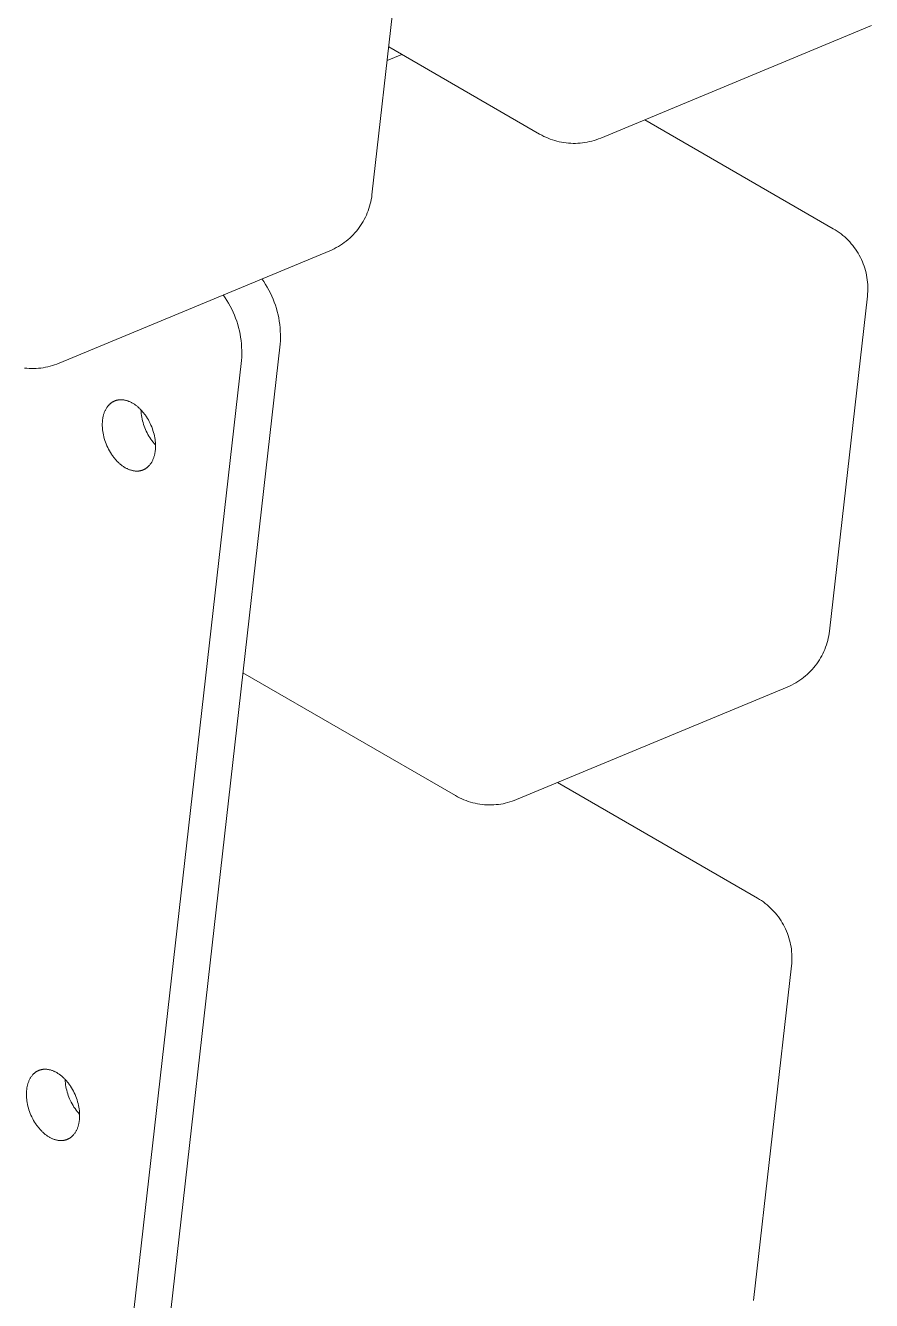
# Model space of a CAD drawing. Header units: millimetres. Extents: x -80 to 4518, y -398 to 2524.
# Drawn here: x 4450.9 to 4512.1, y 2158.3 to 2250.6 of the extents above; entities that cross this region are included whole.
import ezdxf

# ---------------------------------------------------------------- set-up
doc = ezdxf.new("R2010")
doc.units = ezdxf.units.MM
doc.layers.add('ZANO_R', color=7, linetype='Continuous', lineweight=0)

msp = doc.modelspace()

# ---------------------------------------------------------------- linework, layer by layer
at = {"layer": 'ZANO_R'}
for p, q in [((4478.705, 2262.561), (4475.958, 2238.334)), ((4512.124, 2250.578), (4492.516, 2242.429)), ((4488.097, 2242.716), (4477.17, 2249.025)), ((4478.114, 2248.48), (4477.059, 2248.042)), ((4495.705, 2243.754), (4509.356, 2235.873)), ((4488.246, 2242.634), (4488.097, 2242.716)), ((4488.397, 2242.556), (4488.246, 2242.634)), ((4488.551, 2242.484), (4488.397, 2242.556)), ((4488.707, 2242.417), (4488.551, 2242.484)), ((4488.866, 2242.356), (4488.707, 2242.417)), ((4492.516, 2242.429), (4492.358, 2242.367)), ((4489.026, 2242.3), (4488.866, 2242.356)), ((4489.188, 2242.249), (4489.026, 2242.3)), ((4489.352, 2242.204), (4489.188, 2242.249)), ((4489.517, 2242.164), (4489.352, 2242.204)), ((4489.684, 2242.131), (4489.517, 2242.164)), ((4489.851, 2242.102), (4489.684, 2242.131)), ((4490.02, 2242.08), (4489.851, 2242.102)), ((4490.189, 2242.063), (4490.02, 2242.08)), ((4490.358, 2242.052), (4490.189, 2242.063)), ((4490.528, 2242.047), (4490.358, 2242.052)), ((4490.698, 2242.047), (4490.528, 2242.047)), ((4490.868, 2242.054), (4490.698, 2242.047)), ((4491.037, 2242.066), (4490.868, 2242.054)), ((4491.206, 2242.084), (4491.037, 2242.066)), ((4491.374, 2242.107), (4491.206, 2242.084)), ((4491.542, 2242.136), (4491.374, 2242.107)), ((4491.708, 2242.171), (4491.542, 2242.136)), ((4491.873, 2242.212), (4491.708, 2242.171)), ((4492.036, 2242.258), (4491.873, 2242.212)), ((4492.198, 2242.31), (4492.036, 2242.258)), ((4492.358, 2242.367), (4492.198, 2242.31)), ((4475.874, 2237.827), (4475.834, 2237.66)), ((4475.908, 2237.995), (4475.874, 2237.827)), ((4475.936, 2238.164), (4475.908, 2237.995)), ((4475.958, 2238.334), (4475.936, 2238.164)), ((4475.552, 2236.851), (4475.479, 2236.695)), ((4475.619, 2237.008), (4475.552, 2236.851)), ((4475.681, 2237.168), (4475.619, 2237.008)), ((4475.738, 2237.33), (4475.681, 2237.168)), ((4475.789, 2237.494), (4475.738, 2237.33)), ((4475.834, 2237.66), (4475.789, 2237.494)), ((4475.037, 2235.961), (4474.934, 2235.824)), ((4475.135, 2236.102), (4475.037, 2235.961)), ((4475.229, 2236.246), (4475.135, 2236.102)), ((4475.317, 2236.393), (4475.229, 2236.246)), ((4475.401, 2236.543), (4475.317, 2236.393)), ((4475.479, 2236.695), (4475.401, 2236.543)), ((4474.222, 2235.082), (4474.089, 2234.974)), ((4474.351, 2235.196), (4474.222, 2235.082)), ((4474.476, 2235.313), (4474.351, 2235.196)), ((4474.597, 2235.435), (4474.476, 2235.313)), ((4474.713, 2235.561), (4474.597, 2235.435)), ((4474.826, 2235.69), (4474.713, 2235.561)), ((4474.934, 2235.824), (4474.826, 2235.69)), ((4509.356, 2235.873), (4509.502, 2235.785)), ((4509.502, 2235.785), (4509.645, 2235.692)), ((4509.645, 2235.692), (4509.785, 2235.595)), ((4509.785, 2235.595), (4509.922, 2235.492)), ((4509.922, 2235.492), (4510.055, 2235.385)), ((4510.055, 2235.385), (4510.184, 2235.274)), ((4510.184, 2235.274), (4510.309, 2235.158)), ((4510.309, 2235.158), (4510.431, 2235.038)), ((4510.431, 2235.038), (4510.548, 2234.914)), ((4472.909, 2234.281), (4453.301, 2226.132)), ((4473.066, 2234.349), (4472.909, 2234.281)), ((4473.221, 2234.423), (4473.066, 2234.349)), ((4473.373, 2234.502), (4473.221, 2234.423)), ((4473.523, 2234.587), (4473.373, 2234.502)), ((4473.669, 2234.676), (4473.523, 2234.587)), ((4473.812, 2234.77), (4473.669, 2234.676)), ((4473.952, 2234.87), (4473.812, 2234.77)), ((4474.089, 2234.974), (4473.952, 2234.87)), ((4510.548, 2234.914), (4510.661, 2234.786)), ((4510.661, 2234.786), (4510.769, 2234.655)), ((4510.769, 2234.655), (4510.873, 2234.519)), ((4510.873, 2234.519), (4510.972, 2234.381)), ((4510.972, 2234.381), (4511.067, 2234.239)), ((4511.067, 2234.239), (4511.156, 2234.093)), ((4511.156, 2234.093), (4511.241, 2233.945)), ((4511.241, 2233.945), (4511.32, 2233.794)), ((4511.32, 2233.794), (4511.394, 2233.641)), ((4511.394, 2233.641), (4511.463, 2233.485)), ((4511.463, 2233.485), (4511.527, 2233.326)), ((4511.527, 2233.326), (4511.585, 2233.166)), ((4511.585, 2233.166), (4511.638, 2233.004)), ((4468.13, 2232.042), (4467.994, 2232.238)), ((4511.638, 2233.004), (4511.685, 2232.84)), ((4511.685, 2232.84), (4511.726, 2232.674)), ((4511.726, 2232.674), (4511.762, 2232.507)), ((4511.762, 2232.507), (4511.792, 2232.339)), ((4511.792, 2232.339), (4511.816, 2232.171)), ((4468.259, 2231.841), (4468.13, 2232.042)), ((4468.381, 2231.636), (4468.259, 2231.841)), ((4468.497, 2231.427), (4468.381, 2231.636)), ((4468.605, 2231.215), (4468.497, 2231.427)), ((4511.816, 2232.171), (4511.835, 2232.001)), ((4511.835, 2232.001), (4511.848, 2231.831)), ((4511.851, 2231.319), (4511.84, 2231.149)), ((4511.848, 2231.831), (4511.855, 2231.66)), ((4511.856, 2231.49), (4511.851, 2231.319)), ((4511.855, 2231.66), (4511.856, 2231.49)), ((4465.329, 2230.878), (4465.193, 2231.074)), ((4465.458, 2230.677), (4465.329, 2230.878)), ((4465.58, 2230.472), (4465.458, 2230.677)), ((4465.696, 2230.263), (4465.58, 2230.472)), ((4468.707, 2230.999), (4468.605, 2231.215)), ((4468.801, 2230.779), (4468.707, 2230.999)), ((4468.887, 2230.557), (4468.801, 2230.779)), ((4468.967, 2230.332), (4468.887, 2230.557)), ((4511.824, 2230.979), (4509.077, 2206.753)), ((4511.84, 2231.149), (4511.824, 2230.979)), ((4465.804, 2230.051), (4465.696, 2230.263)), ((4465.906, 2229.835), (4465.804, 2230.051)), ((4466, 2229.615), (4465.906, 2229.835)), ((4466.086, 2229.393), (4466, 2229.615)), ((4469.038, 2230.104), (4468.967, 2230.332)), ((4469.102, 2229.874), (4469.038, 2230.104)), ((4469.158, 2229.642), (4469.102, 2229.874)), ((4469.207, 2229.409), (4469.158, 2229.642)), ((4466.165, 2229.168), (4466.086, 2229.393)), ((4466.237, 2228.94), (4466.165, 2229.168)), ((4466.301, 2228.71), (4466.237, 2228.94)), ((4466.357, 2228.478), (4466.301, 2228.71)), ((4469.248, 2229.174), (4469.207, 2229.409)), ((4469.28, 2228.937), (4469.248, 2229.174)), ((4469.305, 2228.7), (4469.28, 2228.937)), ((4469.322, 2228.462), (4469.305, 2228.7)), ((4466.406, 2228.245), (4466.357, 2228.478)), ((4466.447, 2228.01), (4466.406, 2228.245)), ((4466.479, 2227.773), (4466.447, 2228.01)), ((4466.504, 2227.536), (4466.479, 2227.773)), ((4469.311, 2227.508), (4469.326, 2227.746)), ((4469.331, 2228.223), (4469.322, 2228.462)), ((4469.326, 2227.746), (4469.332, 2227.985)), ((4469.332, 2227.985), (4469.331, 2228.223)), ((4456.165, 2111.566), (4469.311, 2227.508)), ((4466.521, 2227.298), (4466.504, 2227.536)), ((4466.53, 2227.059), (4466.521, 2227.298)), ((4466.524, 2226.582), (4466.531, 2226.821)), ((4466.531, 2226.821), (4466.53, 2227.059)), ((4450.974, 2225.766), (4450.805, 2225.783)), ((4451.143, 2225.755), (4450.974, 2225.766)), ((4451.822, 2225.768), (4451.653, 2225.756)), ((4451.991, 2225.786), (4451.822, 2225.768)), ((4452.159, 2225.81), (4451.991, 2225.786)), ((4452.327, 2225.839), (4452.159, 2225.81)), ((4452.493, 2225.874), (4452.327, 2225.839)), ((4452.658, 2225.914), (4452.493, 2225.874)), ((4452.821, 2225.961), (4452.658, 2225.914)), ((4452.983, 2226.012), (4452.821, 2225.961)), ((4453.143, 2226.069), (4452.983, 2226.012)), ((4453.301, 2226.132), (4453.143, 2226.069)), ((4453.364, 2110.402), (4466.51, 2226.344)), ((4466.51, 2226.344), (4466.524, 2226.582)), ((4451.313, 2225.75), (4451.143, 2225.755)), ((4451.483, 2225.75), (4451.313, 2225.75)), ((4451.653, 2225.756), (4451.483, 2225.75)), ((4456.785, 2222.961), (4456.814, 2223)), ((4456.814, 2223), (4456.844, 2223.038)), ((4456.844, 2223.038), (4456.874, 2223.074)), ((4456.874, 2223.074), (4456.89, 2223.092)), ((4456.89, 2223.092), (4456.906, 2223.11)), ((4456.906, 2223.11), (4456.923, 2223.127)), ((4456.923, 2223.127), (4456.939, 2223.144)), ((4456.939, 2223.144), (4456.956, 2223.16)), ((4456.956, 2223.16), (4456.973, 2223.176)), ((4456.973, 2223.176), (4456.991, 2223.192)), ((4456.991, 2223.192), (4457.008, 2223.207)), ((4457.008, 2223.207), (4457.026, 2223.222)), ((4457.026, 2223.222), (4457.044, 2223.237)), ((4457.044, 2223.237), (4457.062, 2223.251)), ((4457.062, 2223.251), (4457.081, 2223.265)), ((4457.081, 2223.265), (4457.1, 2223.279)), ((4457.1, 2223.279), (4457.119, 2223.292)), ((4457.119, 2223.292), (4457.138, 2223.304)), ((4457.138, 2223.304), (4457.157, 2223.317)), ((4457.157, 2223.317), (4457.177, 2223.329)), ((4457.177, 2223.329), (4457.197, 2223.34)), ((4457.197, 2223.34), (4457.217, 2223.351)), ((4457.217, 2223.351), (4457.237, 2223.362)), ((4457.237, 2223.362), (4457.257, 2223.372)), ((4457.257, 2223.372), (4457.278, 2223.382)), ((4457.278, 2223.382), (4457.299, 2223.391)), ((4457.299, 2223.391), (4457.319, 2223.4)), ((4457.319, 2223.4), (4457.341, 2223.409)), ((4457.341, 2223.409), (4457.362, 2223.417)), ((4457.362, 2223.417), (4457.383, 2223.425)), ((4457.383, 2223.425), (4457.405, 2223.432)), ((4457.405, 2223.432), (4457.426, 2223.439)), ((4457.426, 2223.439), (4457.448, 2223.446)), ((4457.448, 2223.446), (4457.47, 2223.452)), ((4457.47, 2223.452), (4457.492, 2223.457)), ((4457.492, 2223.457), (4457.514, 2223.463)), ((4457.514, 2223.463), (4457.536, 2223.467)), ((4457.536, 2223.467), (4457.559, 2223.472)), ((4457.559, 2223.472), (4457.581, 2223.476)), ((4457.581, 2223.476), (4457.604, 2223.479)), ((4457.604, 2223.479), (4457.626, 2223.482)), ((4457.626, 2223.482), (4457.649, 2223.485)), ((4457.649, 2223.485), (4457.672, 2223.487)), ((4457.672, 2223.487), (4457.695, 2223.489)), ((4457.695, 2223.489), (4457.718, 2223.49)), ((4457.718, 2223.49), (4457.741, 2223.491)), ((4457.741, 2223.491), (4457.764, 2223.492)), ((4457.764, 2223.492), (4457.787, 2223.492)), ((4457.787, 2223.492), (4457.81, 2223.492)), ((4457.81, 2223.492), (4457.857, 2223.49)), ((4457.857, 2223.49), (4457.903, 2223.487)), ((4457.903, 2223.487), (4457.949, 2223.482)), ((4457.949, 2223.482), (4457.996, 2223.475)), ((4457.996, 2223.475), (4458.042, 2223.467)), ((4458.042, 2223.467), (4458.089, 2223.458)), ((4458.089, 2223.458), (4458.135, 2223.447)), ((4458.135, 2223.447), (4458.181, 2223.435)), ((4458.181, 2223.435), (4458.227, 2223.421)), ((4458.227, 2223.421), (4458.272, 2223.406)), ((4458.272, 2223.406), (4458.318, 2223.39)), ((4458.318, 2223.39), (4458.363, 2223.373)), ((4458.363, 2223.373), (4458.407, 2223.354)), ((4458.407, 2223.354), (4458.452, 2223.334)), ((4458.452, 2223.334), (4458.496, 2223.314)), ((4458.496, 2223.314), (4458.539, 2223.292)), ((4458.539, 2223.292), (4458.582, 2223.269)), ((4458.582, 2223.269), (4458.624, 2223.245)), ((4458.624, 2223.245), (4458.667, 2223.22)), ((4458.667, 2223.22), (4458.709, 2223.193)), ((4458.709, 2223.193), (4458.752, 2223.166)), ((4458.752, 2223.166), (4458.795, 2223.136)), ((4458.795, 2223.136), (4458.838, 2223.106)), ((4458.838, 2223.106), (4458.881, 2223.074)), ((4458.881, 2223.074), (4458.924, 2223.04)), ((4458.924, 2223.04), (4458.967, 2223.005)), ((4458.967, 2223.005), (4459.01, 2222.969)), ((4456.457, 2222.063), (4456.464, 2222.114)), ((4456.464, 2222.114), (4456.472, 2222.165)), ((4456.472, 2222.165), (4456.482, 2222.216)), ((4456.482, 2222.216), (4456.492, 2222.267)), ((4456.492, 2222.267), (4456.504, 2222.318)), ((4456.504, 2222.318), (4456.517, 2222.368)), ((4456.517, 2222.368), (4456.53, 2222.418)), ((4456.53, 2222.418), (4456.545, 2222.467)), ((4456.545, 2222.467), (4456.561, 2222.516)), ((4456.561, 2222.516), (4456.578, 2222.564)), ((4456.578, 2222.564), (4456.597, 2222.611)), ((4456.597, 2222.611), (4456.616, 2222.658)), ((4456.616, 2222.658), (4456.637, 2222.704)), ((4456.637, 2222.704), (4456.659, 2222.749)), ((4456.659, 2222.749), (4456.682, 2222.794)), ((4456.682, 2222.794), (4456.706, 2222.837)), ((4456.706, 2222.837), (4456.731, 2222.879)), ((4456.731, 2222.879), (4456.758, 2222.921)), ((4456.758, 2222.921), (4456.785, 2222.961)), ((4459.01, 2222.969), (4459.054, 2222.931)), ((4459.054, 2222.931), (4459.097, 2222.892)), ((4459.097, 2222.892), (4459.139, 2222.851)), ((4459.139, 2222.851), (4459.182, 2222.809)), ((4459.182, 2222.809), (4459.225, 2222.766)), ((4459.225, 2222.766), (4459.267, 2222.721)), ((4459.234, 2222.756), (4459.242, 2222.623)), ((4459.242, 2222.623), (4459.254, 2222.49)), ((4459.254, 2222.49), (4459.271, 2222.358)), ((4459.267, 2222.721), (4459.308, 2222.675)), ((4459.271, 2222.358), (4459.292, 2222.227)), ((4459.292, 2222.227), (4459.318, 2222.096)), ((4459.308, 2222.675), (4459.35, 2222.628)), ((4459.318, 2222.096), (4459.348, 2221.966)), ((4459.35, 2222.628), (4459.391, 2222.579)), ((4459.391, 2222.579), (4459.432, 2222.529)), ((4459.432, 2222.529), (4459.472, 2222.478)), ((4459.472, 2222.478), (4459.511, 2222.425)), ((4459.511, 2222.425), (4459.55, 2222.372)), ((4459.55, 2222.372), (4459.588, 2222.317)), ((4459.588, 2222.317), (4459.626, 2222.261)), ((4459.626, 2222.261), (4459.699, 2222.146)), ((4459.699, 2222.146), (4459.768, 2222.028)), ((4456.432, 2221.684), (4456.433, 2221.741)), ((4456.432, 2221.626), (4456.432, 2221.684)), ((4456.434, 2221.568), (4456.432, 2221.626)), ((4456.433, 2221.741), (4456.434, 2221.797)), ((4456.434, 2221.797), (4456.437, 2221.852)), ((4456.437, 2221.508), (4456.434, 2221.568)), ((4456.437, 2221.852), (4456.44, 2221.906)), ((4456.44, 2221.448), (4456.437, 2221.508)), ((4456.44, 2221.906), (4456.445, 2221.959)), ((4456.445, 2221.387), (4456.44, 2221.448)), ((4456.445, 2221.959), (4456.45, 2222.011)), ((4456.451, 2221.326), (4456.445, 2221.387)), ((4456.45, 2222.011), (4456.457, 2222.063)), ((4456.467, 2221.201), (4456.451, 2221.326)), ((4456.487, 2221.074), (4456.467, 2221.201)), ((4459.348, 2221.966), (4459.382, 2221.837)), ((4459.382, 2221.837), (4459.42, 2221.71)), ((4459.42, 2221.71), (4459.463, 2221.584)), ((4459.463, 2221.584), (4459.51, 2221.459)), ((4459.51, 2221.459), (4459.561, 2221.336)), ((4459.561, 2221.336), (4459.617, 2221.215)), ((4459.617, 2221.215), (4459.676, 2221.096)), ((4459.768, 2222.028), (4459.835, 2221.906)), ((4459.835, 2221.906), (4459.897, 2221.781)), ((4459.897, 2221.781), (4459.955, 2221.654)), ((4459.955, 2221.654), (4460.009, 2221.525)), ((4460.009, 2221.525), (4460.058, 2221.395)), ((4460.058, 2221.395), (4460.102, 2221.265)), ((4460.102, 2221.265), (4460.142, 2221.133)), ((4456.512, 2220.945), (4456.487, 2221.074)), ((4456.542, 2220.815), (4456.512, 2220.945)), ((4456.577, 2220.684), (4456.542, 2220.815)), ((4456.617, 2220.553), (4456.577, 2220.684)), ((4456.661, 2220.422), (4456.617, 2220.553)), ((4456.71, 2220.292), (4456.661, 2220.422)), ((4456.764, 2220.163), (4456.71, 2220.292)), ((4459.676, 2221.096), (4459.739, 2220.978)), ((4459.739, 2220.978), (4459.806, 2220.863)), ((4459.806, 2220.863), (4459.877, 2220.751)), ((4459.877, 2220.751), (4459.952, 2220.64)), ((4459.952, 2220.64), (4460.03, 2220.532)), ((4460.03, 2220.532), (4460.112, 2220.427)), ((4460.112, 2220.427), (4460.197, 2220.325)), ((4460.142, 2221.133), (4460.177, 2221.003)), ((4460.177, 2221.003), (4460.207, 2220.873)), ((4460.197, 2220.325), (4460.286, 2220.226)), ((4460.207, 2220.873), (4460.232, 2220.744)), ((4460.232, 2220.744), (4460.252, 2220.617)), ((4460.252, 2220.617), (4460.268, 2220.492)), ((4460.268, 2220.492), (4460.274, 2220.43)), ((4460.274, 2220.43), (4460.279, 2220.369)), ((4460.279, 2220.369), (4460.282, 2220.309)), ((4460.282, 2220.309), (4460.285, 2220.25)), ((4460.285, 2220.25), (4460.286, 2220.191)), ((4456.822, 2220.036), (4456.764, 2220.163)), ((4456.884, 2219.912), (4456.822, 2220.036)), ((4456.95, 2219.79), (4456.884, 2219.912)), ((4457.02, 2219.671), (4456.95, 2219.79)), ((4457.093, 2219.557), (4457.02, 2219.671)), ((4457.131, 2219.501), (4457.093, 2219.557)), ((4457.169, 2219.446), (4457.131, 2219.501)), ((4457.208, 2219.392), (4457.169, 2219.446)), ((4457.247, 2219.34), (4457.208, 2219.392)), ((4457.287, 2219.289), (4457.247, 2219.34)), ((4460.174, 2219.351), (4460.158, 2219.302)), ((4460.189, 2219.4), (4460.174, 2219.351)), ((4460.202, 2219.45), (4460.189, 2219.4)), ((4460.215, 2219.5), (4460.202, 2219.45)), ((4460.227, 2219.55), (4460.215, 2219.5)), ((4460.237, 2219.601), (4460.227, 2219.55)), ((4460.247, 2219.652), (4460.237, 2219.601)), ((4460.255, 2219.703), (4460.247, 2219.652)), ((4460.262, 2219.755), (4460.255, 2219.703)), ((4460.269, 2219.806), (4460.262, 2219.755)), ((4460.274, 2219.859), (4460.269, 2219.806)), ((4460.279, 2219.912), (4460.274, 2219.859)), ((4460.282, 2219.966), (4460.279, 2219.912)), ((4460.285, 2220.021), (4460.282, 2219.966)), ((4460.286, 2220.077), (4460.285, 2220.021)), ((4460.286, 2220.191), (4460.287, 2220.134)), ((4460.287, 2220.134), (4460.286, 2220.077)), ((4457.328, 2219.239), (4457.287, 2219.289)), ((4457.369, 2219.19), (4457.328, 2219.239)), ((4457.41, 2219.142), (4457.369, 2219.19)), ((4457.452, 2219.096), (4457.41, 2219.142)), ((4457.494, 2219.051), (4457.452, 2219.096)), ((4457.537, 2219.008), (4457.494, 2219.051)), ((4457.579, 2218.966), (4457.537, 2219.008)), ((4457.622, 2218.925), (4457.579, 2218.966)), ((4457.665, 2218.886), (4457.622, 2218.925)), ((4457.708, 2218.849), (4457.665, 2218.886)), ((4457.752, 2218.812), (4457.708, 2218.849)), ((4457.795, 2218.777), (4457.752, 2218.812)), ((4457.838, 2218.744), (4457.795, 2218.777)), ((4457.881, 2218.712), (4457.838, 2218.744)), ((4457.924, 2218.681), (4457.881, 2218.712)), ((4457.967, 2218.652), (4457.924, 2218.681)), ((4458.01, 2218.624), (4457.967, 2218.652)), ((4458.052, 2218.598), (4458.01, 2218.624)), ((4458.095, 2218.573), (4458.052, 2218.598)), ((4458.137, 2218.549), (4458.095, 2218.573)), ((4458.18, 2218.526), (4458.137, 2218.549)), ((4458.223, 2218.504), (4458.18, 2218.526)), ((4458.267, 2218.483), (4458.223, 2218.504)), ((4458.311, 2218.463), (4458.267, 2218.483)), ((4458.356, 2218.445), (4458.311, 2218.463)), ((4458.401, 2218.427), (4458.356, 2218.445)), ((4458.446, 2218.411), (4458.401, 2218.427)), ((4458.492, 2218.396), (4458.446, 2218.411)), ((4458.538, 2218.383), (4458.492, 2218.396)), ((4458.584, 2218.37), (4458.538, 2218.383)), ((4459.314, 2218.385), (4459.293, 2218.378)), ((4459.336, 2218.393), (4459.314, 2218.385)), ((4459.357, 2218.4), (4459.336, 2218.393)), ((4459.378, 2218.408), (4459.357, 2218.4)), ((4459.399, 2218.417), (4459.378, 2218.408)), ((4459.42, 2218.426), (4459.399, 2218.417)), ((4459.441, 2218.436), (4459.42, 2218.426)), ((4459.462, 2218.445), (4459.441, 2218.436)), ((4459.482, 2218.456), (4459.462, 2218.445)), ((4459.502, 2218.466), (4459.482, 2218.456)), ((4459.522, 2218.477), (4459.502, 2218.466)), ((4459.542, 2218.489), (4459.522, 2218.477)), ((4459.562, 2218.501), (4459.542, 2218.489)), ((4459.581, 2218.513), (4459.562, 2218.501)), ((4459.6, 2218.526), (4459.581, 2218.513)), ((4459.619, 2218.539), (4459.6, 2218.526)), ((4459.638, 2218.552), (4459.619, 2218.539)), ((4459.656, 2218.566), (4459.638, 2218.552)), ((4459.675, 2218.581), (4459.656, 2218.566)), ((4459.693, 2218.595), (4459.675, 2218.581)), ((4459.711, 2218.61), (4459.693, 2218.595)), ((4459.728, 2218.626), (4459.711, 2218.61)), ((4459.746, 2218.641), (4459.728, 2218.626)), ((4459.763, 2218.657), (4459.746, 2218.641)), ((4459.78, 2218.674), (4459.763, 2218.657)), ((4459.796, 2218.691), (4459.78, 2218.674)), ((4459.812, 2218.708), (4459.796, 2218.691)), ((4459.829, 2218.725), (4459.812, 2218.708)), ((4459.844, 2218.743), (4459.829, 2218.725)), ((4459.875, 2218.78), (4459.844, 2218.743)), ((4459.905, 2218.818), (4459.875, 2218.78)), ((4459.934, 2218.857), (4459.905, 2218.818)), ((4459.961, 2218.897), (4459.934, 2218.857)), ((4459.988, 2218.938), (4459.961, 2218.897)), ((4460.013, 2218.981), (4459.988, 2218.938)), ((4460.037, 2219.024), (4460.013, 2218.981)), ((4460.06, 2219.068), (4460.037, 2219.024)), ((4460.082, 2219.113), (4460.06, 2219.068)), ((4460.103, 2219.159), (4460.082, 2219.113)), ((4460.122, 2219.206), (4460.103, 2219.159)), ((4460.14, 2219.254), (4460.122, 2219.206)), ((4460.158, 2219.302), (4460.14, 2219.254)), ((4458.63, 2218.359), (4458.584, 2218.37)), ((4458.676, 2218.35), (4458.63, 2218.359)), ((4458.723, 2218.342), (4458.676, 2218.35)), ((4458.769, 2218.336), (4458.723, 2218.342)), ((4458.816, 2218.331), (4458.769, 2218.336)), ((4458.862, 2218.328), (4458.816, 2218.331)), ((4458.909, 2218.326), (4458.862, 2218.328)), ((4458.932, 2218.326), (4458.909, 2218.326)), ((4458.955, 2218.326), (4458.932, 2218.326)), ((4458.978, 2218.326), (4458.955, 2218.326)), ((4459.001, 2218.327), (4458.978, 2218.326)), ((4459.024, 2218.329), (4459.001, 2218.327)), ((4459.047, 2218.331), (4459.024, 2218.329)), ((4459.07, 2218.333), (4459.047, 2218.331)), ((4459.092, 2218.335), (4459.07, 2218.333)), ((4459.115, 2218.338), (4459.092, 2218.335)), ((4459.138, 2218.342), (4459.115, 2218.338)), ((4459.16, 2218.346), (4459.138, 2218.342)), ((4459.182, 2218.35), (4459.16, 2218.346)), ((4459.205, 2218.355), (4459.182, 2218.35)), ((4459.227, 2218.36), (4459.205, 2218.355)), ((4459.249, 2218.366), (4459.227, 2218.36)), ((4459.271, 2218.372), (4459.249, 2218.366)), ((4459.293, 2218.378), (4459.271, 2218.372)), ((4509.027, 2206.413), (4508.993, 2206.245)), ((4509.055, 2206.582), (4509.027, 2206.413)), ((4509.077, 2206.753), (4509.055, 2206.582)), ((4508.801, 2205.586), (4508.738, 2205.427)), ((4508.857, 2205.749), (4508.801, 2205.586)), ((4508.908, 2205.912), (4508.857, 2205.749)), ((4508.954, 2206.078), (4508.908, 2205.912)), ((4508.993, 2206.245), (4508.954, 2206.078)), ((4508.348, 2204.664), (4508.254, 2204.52)), ((4508.436, 2204.811), (4508.348, 2204.664)), ((4508.52, 2204.961), (4508.436, 2204.811)), ((4508.598, 2205.113), (4508.52, 2204.961)), ((4508.671, 2205.269), (4508.598, 2205.113)), ((4508.738, 2205.427), (4508.671, 2205.269)), ((4482.002, 2194.837), (4466.614, 2203.721)), ((4507.595, 2203.731), (4507.47, 2203.614)), ((4507.716, 2203.853), (4507.595, 2203.731)), ((4507.833, 2203.979), (4507.716, 2203.853)), ((4507.945, 2204.109), (4507.833, 2203.979)), ((4508.053, 2204.242), (4507.945, 2204.109)), ((4508.156, 2204.379), (4508.053, 2204.242)), ((4508.254, 2204.52), (4508.156, 2204.379)), ((4506.028, 2202.699), (4486.42, 2194.55)), ((4506.185, 2202.767), (4506.028, 2202.699)), ((4506.34, 2202.841), (4506.185, 2202.767)), ((4506.492, 2202.92), (4506.34, 2202.841)), ((4506.642, 2203.005), (4506.492, 2202.92)), ((4506.788, 2203.094), (4506.642, 2203.005)), ((4506.932, 2203.189), (4506.788, 2203.094)), ((4507.072, 2203.288), (4506.932, 2203.189)), ((4507.208, 2203.392), (4507.072, 2203.288)), ((4507.341, 2203.501), (4507.208, 2203.392)), ((4507.47, 2203.614), (4507.341, 2203.501)), ((4489.381, 2195.78), (4503.862, 2187.419)), ((4482.15, 2194.755), (4482.002, 2194.837)), ((4482.301, 2194.677), (4482.15, 2194.755)), ((4482.455, 2194.605), (4482.301, 2194.677)), ((4482.611, 2194.538), (4482.455, 2194.605)), ((4482.77, 2194.477), (4482.611, 2194.538)), ((4482.93, 2194.421), (4482.77, 2194.477)), ((4483.092, 2194.37), (4482.93, 2194.421)), ((4486.103, 2194.43), (4485.941, 2194.379)), ((4486.263, 2194.487), (4486.103, 2194.43)), ((4486.42, 2194.55), (4486.263, 2194.487)), ((4483.256, 2194.325), (4483.092, 2194.37)), ((4483.421, 2194.285), (4483.256, 2194.325)), ((4483.588, 2194.251), (4483.421, 2194.285)), ((4483.755, 2194.223), (4483.588, 2194.251)), ((4483.924, 2194.201), (4483.755, 2194.223)), ((4484.093, 2194.184), (4483.924, 2194.201)), ((4484.262, 2194.173), (4484.093, 2194.184)), ((4484.432, 2194.168), (4484.262, 2194.173)), ((4484.602, 2194.168), (4484.432, 2194.168)), ((4484.772, 2194.174), (4484.602, 2194.168)), ((4484.941, 2194.187), (4484.772, 2194.174)), ((4485.11, 2194.204), (4484.941, 2194.187)), ((4485.279, 2194.228), (4485.11, 2194.204)), ((4485.446, 2194.257), (4485.279, 2194.228)), ((4485.612, 2194.292), (4485.446, 2194.257)), ((4485.777, 2194.333), (4485.612, 2194.292)), ((4485.941, 2194.379), (4485.777, 2194.333)), ((4503.862, 2187.419), (4504.009, 2187.331)), ((4504.009, 2187.331), (4504.152, 2187.239)), ((4504.152, 2187.239), (4504.292, 2187.141)), ((4504.292, 2187.141), (4504.428, 2187.039)), ((4504.428, 2187.039), (4504.561, 2186.932)), ((4504.561, 2186.932), (4504.69, 2186.821)), ((4504.69, 2186.821), (4504.816, 2186.705)), ((4504.816, 2186.705), (4504.937, 2186.585)), ((4504.937, 2186.585), (4505.054, 2186.461)), ((4505.054, 2186.461), (4505.167, 2186.333)), ((4505.167, 2186.333), (4505.276, 2186.201)), ((4505.276, 2186.201), (4505.38, 2186.066)), ((4505.38, 2186.066), (4505.479, 2185.927)), ((4505.479, 2185.927), (4505.573, 2185.785)), ((4505.573, 2185.785), (4505.663, 2185.64)), ((4505.663, 2185.64), (4505.747, 2185.492)), ((4505.747, 2185.492), (4505.827, 2185.341)), ((4505.827, 2185.341), (4505.901, 2185.187)), ((4505.901, 2185.187), (4505.97, 2185.031)), ((4505.97, 2185.031), (4506.033, 2184.873)), ((4506.033, 2184.873), (4506.091, 2184.713)), ((4506.091, 2184.713), (4506.144, 2184.55)), ((4506.144, 2184.55), (4506.191, 2184.386)), ((4506.191, 2184.386), (4506.233, 2184.221)), ((4506.233, 2184.221), (4506.268, 2184.054)), ((4506.268, 2184.054), (4506.298, 2183.886)), ((4506.298, 2183.886), (4506.323, 2183.717)), ((4506.323, 2183.717), (4506.341, 2183.548)), ((4506.341, 2183.548), (4506.354, 2183.377)), ((4506.354, 2183.377), (4506.361, 2183.207)), ((4506.331, 2182.526), (4503.584, 2158.299)), ((4506.347, 2182.696), (4506.331, 2182.526)), ((4506.357, 2182.866), (4506.347, 2182.696)), ((4506.362, 2183.036), (4506.357, 2182.866)), ((4506.361, 2183.207), (4506.362, 2183.036)), ((4451.998, 2175.004), (4452.021, 2175.009)), ((4452.021, 2175.009), (4452.043, 2175.014)), ((4452.043, 2175.014), (4452.065, 2175.018)), ((4452.065, 2175.018), (4452.088, 2175.022)), ((4452.088, 2175.022), (4452.11, 2175.026)), ((4452.11, 2175.026), (4452.133, 2175.029)), ((4452.133, 2175.029), (4452.156, 2175.031)), ((4452.156, 2175.031), (4452.178, 2175.034)), ((4452.178, 2175.034), (4452.201, 2175.035)), ((4452.201, 2175.035), (4452.224, 2175.037)), ((4452.224, 2175.037), (4452.247, 2175.038)), ((4452.247, 2175.038), (4452.27, 2175.038)), ((4452.27, 2175.038), (4452.293, 2175.038)), ((4452.293, 2175.038), (4452.316, 2175.038)), ((4452.316, 2175.038), (4452.363, 2175.037)), ((4452.363, 2175.037), (4452.409, 2175.033)), ((4452.409, 2175.033), (4452.456, 2175.028)), ((4452.456, 2175.028), (4452.502, 2175.022)), ((4452.502, 2175.022), (4452.549, 2175.014)), ((4452.549, 2175.014), (4452.595, 2175.005)), ((4451.068, 2174.062), (4451.085, 2174.11)), ((4451.085, 2174.11), (4451.103, 2174.158)), ((4451.103, 2174.158), (4451.123, 2174.205)), ((4451.123, 2174.205), (4451.143, 2174.251)), ((4451.143, 2174.251), (4451.165, 2174.296)), ((4451.165, 2174.296), (4451.188, 2174.34)), ((4451.188, 2174.34), (4451.212, 2174.384)), ((4451.212, 2174.384), (4451.238, 2174.426)), ((4451.238, 2174.426), (4451.264, 2174.467)), ((4451.264, 2174.467), (4451.292, 2174.507)), ((4451.292, 2174.507), (4451.32, 2174.547)), ((4451.32, 2174.547), (4451.35, 2174.584)), ((4451.35, 2174.584), (4451.381, 2174.621)), ((4451.381, 2174.621), (4451.397, 2174.639)), ((4451.397, 2174.639), (4451.413, 2174.656)), ((4451.413, 2174.656), (4451.429, 2174.673)), ((4451.429, 2174.673), (4451.446, 2174.69)), ((4451.446, 2174.69), (4451.463, 2174.707)), ((4451.463, 2174.707), (4451.48, 2174.723)), ((4451.48, 2174.723), (4451.497, 2174.739)), ((4451.497, 2174.739), (4451.515, 2174.754)), ((4451.515, 2174.754), (4451.532, 2174.769)), ((4451.532, 2174.769), (4451.551, 2174.784)), ((4451.551, 2174.784), (4451.569, 2174.798)), ((4451.569, 2174.798), (4451.587, 2174.812)), ((4451.587, 2174.812), (4451.606, 2174.825)), ((4451.606, 2174.825), (4451.625, 2174.838)), ((4451.625, 2174.838), (4451.644, 2174.851)), ((4451.644, 2174.851), (4451.664, 2174.863)), ((4451.664, 2174.863), (4451.683, 2174.875)), ((4451.683, 2174.875), (4451.703, 2174.887)), ((4451.703, 2174.887), (4451.723, 2174.898)), ((4451.723, 2174.898), (4451.743, 2174.908)), ((4451.743, 2174.908), (4451.764, 2174.919)), ((4451.764, 2174.919), (4451.784, 2174.929)), ((4451.784, 2174.929), (4451.805, 2174.938)), ((4451.805, 2174.938), (4451.826, 2174.947)), ((4451.826, 2174.947), (4451.847, 2174.956)), ((4451.847, 2174.956), (4451.868, 2174.964)), ((4451.868, 2174.964), (4451.889, 2174.972)), ((4451.889, 2174.972), (4451.911, 2174.979)), ((4451.911, 2174.979), (4451.933, 2174.986)), ((4451.933, 2174.986), (4451.954, 2174.992)), ((4451.954, 2174.992), (4451.976, 2174.998)), ((4451.976, 2174.998), (4451.998, 2175.004)), ((4452.595, 2175.005), (4452.641, 2174.994)), ((4452.641, 2174.994), (4452.687, 2174.982)), ((4452.687, 2174.982), (4452.733, 2174.968)), ((4452.733, 2174.968), (4452.779, 2174.953)), ((4452.779, 2174.953), (4452.824, 2174.937)), ((4452.824, 2174.937), (4452.869, 2174.919)), ((4452.869, 2174.919), (4452.914, 2174.901)), ((4452.914, 2174.901), (4452.958, 2174.881)), ((4452.958, 2174.881), (4453.002, 2174.86)), ((4453.002, 2174.86), (4453.045, 2174.838)), ((4453.045, 2174.838), (4453.088, 2174.815)), ((4453.088, 2174.815), (4453.131, 2174.792)), ((4453.131, 2174.792), (4453.173, 2174.766)), ((4453.173, 2174.766), (4453.216, 2174.74)), ((4453.216, 2174.74), (4453.258, 2174.712)), ((4453.258, 2174.712), (4453.301, 2174.683)), ((4453.301, 2174.683), (4453.344, 2174.652)), ((4453.344, 2174.652), (4453.387, 2174.62)), ((4453.387, 2174.62), (4453.43, 2174.587)), ((4453.43, 2174.587), (4453.474, 2174.552)), ((4453.474, 2174.552), (4453.517, 2174.516)), ((4453.517, 2174.516), (4453.56, 2174.478)), ((4453.56, 2174.478), (4453.603, 2174.439)), ((4453.603, 2174.439), (4453.646, 2174.398)), ((4453.646, 2174.398), (4453.688, 2174.356)), ((4453.688, 2174.356), (4453.731, 2174.313)), ((4453.731, 2174.313), (4453.773, 2174.268)), ((4453.741, 2174.302), (4453.748, 2174.169)), ((4453.748, 2174.169), (4453.761, 2174.037)), ((4453.773, 2174.268), (4453.815, 2174.222)), ((4453.815, 2174.222), (4453.856, 2174.174)), ((4453.856, 2174.174), (4453.897, 2174.126)), ((4453.897, 2174.126), (4453.938, 2174.076)), ((4450.938, 2173.23), (4450.939, 2173.287)), ((4450.939, 2173.173), (4450.938, 2173.23)), ((4450.939, 2173.287), (4450.941, 2173.343)), ((4450.94, 2173.114), (4450.939, 2173.173)), ((4450.941, 2173.343), (4450.943, 2173.398)), ((4450.943, 2173.398), (4450.947, 2173.452)), ((4450.947, 2173.452), (4450.951, 2173.506)), ((4450.951, 2173.506), (4450.957, 2173.558)), ((4450.957, 2173.558), (4450.963, 2173.609)), ((4450.963, 2173.609), (4450.97, 2173.661)), ((4450.97, 2173.661), (4450.979, 2173.712)), ((4450.979, 2173.712), (4450.988, 2173.763)), ((4450.988, 2173.763), (4450.999, 2173.814)), ((4450.999, 2173.814), (4451.01, 2173.864)), ((4451.01, 2173.864), (4451.023, 2173.915)), ((4451.023, 2173.915), (4451.037, 2173.964)), ((4451.037, 2173.964), (4451.052, 2174.014)), ((4451.052, 2174.014), (4451.068, 2174.062)), ((4453.761, 2174.037), (4453.778, 2173.905)), ((4453.778, 2173.905), (4453.799, 2173.773)), ((4453.799, 2173.773), (4453.824, 2173.643)), ((4453.824, 2173.643), (4453.854, 2173.513)), ((4453.854, 2173.513), (4453.888, 2173.384)), ((4453.888, 2173.384), (4453.927, 2173.256)), ((4453.927, 2173.256), (4453.97, 2173.13)), ((4453.938, 2174.076), (4453.978, 2174.024)), ((4453.978, 2174.024), (4454.017, 2173.972)), ((4454.017, 2173.972), (4454.056, 2173.918)), ((4454.056, 2173.918), (4454.095, 2173.863)), ((4454.095, 2173.863), (4454.132, 2173.808)), ((4454.132, 2173.808), (4454.205, 2173.693)), ((4454.205, 2173.693), (4454.275, 2173.574)), ((4454.275, 2173.574), (4454.341, 2173.452)), ((4454.341, 2173.452), (4454.403, 2173.328)), ((4454.403, 2173.328), (4454.461, 2173.201)), ((4454.461, 2173.201), (4454.515, 2173.072)), ((4450.943, 2173.055), (4450.94, 2173.114)), ((4450.947, 2172.995), (4450.943, 2173.055)), ((4450.951, 2172.934), (4450.947, 2172.995)), ((4450.957, 2172.872), (4450.951, 2172.934)), ((4450.973, 2172.747), (4450.957, 2172.872)), ((4450.993, 2172.62), (4450.973, 2172.747)), ((4451.018, 2172.492), (4450.993, 2172.62)), ((4451.048, 2172.362), (4451.018, 2172.492)), ((4451.083, 2172.231), (4451.048, 2172.362)), ((4453.97, 2173.13), (4454.017, 2173.006)), ((4454.017, 2173.006), (4454.068, 2172.883)), ((4454.068, 2172.883), (4454.123, 2172.762)), ((4454.123, 2172.762), (4454.182, 2172.642)), ((4454.182, 2172.642), (4454.245, 2172.525)), ((4454.245, 2172.525), (4454.312, 2172.41)), ((4454.312, 2172.41), (4454.383, 2172.297)), ((4454.383, 2172.297), (4454.458, 2172.187)), ((4454.515, 2173.072), (4454.564, 2172.942)), ((4454.564, 2172.942), (4454.609, 2172.811)), ((4454.609, 2172.811), (4454.648, 2172.68)), ((4454.648, 2172.68), (4454.683, 2172.549)), ((4454.683, 2172.549), (4454.713, 2172.419)), ((4454.713, 2172.419), (4454.738, 2172.29)), ((4454.738, 2172.29), (4454.759, 2172.163)), ((4451.123, 2172.1), (4451.083, 2172.231)), ((4451.167, 2171.969), (4451.123, 2172.1)), ((4451.217, 2171.839), (4451.167, 2171.969)), ((4451.27, 2171.71), (4451.217, 2171.839)), ((4451.329, 2171.583), (4451.27, 2171.71)), ((4451.391, 2171.458), (4451.329, 2171.583)), ((4451.457, 2171.336), (4451.391, 2171.458)), ((4451.526, 2171.218), (4451.457, 2171.336)), ((4454.458, 2172.187), (4454.536, 2172.079)), ((4454.536, 2172.079), (4454.618, 2171.974)), ((4454.618, 2171.974), (4454.703, 2171.872)), ((4454.703, 2171.872), (4454.792, 2171.772)), ((4454.759, 2172.163), (4454.774, 2172.038)), ((4454.775, 2171.353), (4454.769, 2171.302)), ((4454.774, 2172.038), (4454.78, 2171.977)), ((4454.78, 2171.405), (4454.775, 2171.353)), ((4454.78, 2171.977), (4454.785, 2171.916)), ((4454.785, 2171.458), (4454.78, 2171.405)), ((4454.785, 2171.916), (4454.789, 2171.856)), ((4454.788, 2171.512), (4454.785, 2171.458)), ((4454.791, 2171.567), (4454.788, 2171.512)), ((4454.789, 2171.856), (4454.791, 2171.797)), ((4454.791, 2171.797), (4454.793, 2171.738)), ((4454.793, 2171.623), (4454.791, 2171.567)), ((4454.793, 2171.738), (4454.793, 2171.68)), ((4454.793, 2171.68), (4454.793, 2171.623)), ((4451.599, 2171.103), (4451.526, 2171.218)), ((4451.637, 2171.047), (4451.599, 2171.103)), ((4451.675, 2170.993), (4451.637, 2171.047)), ((4451.714, 2170.939), (4451.675, 2170.993)), ((4451.754, 2170.886), (4451.714, 2170.939)), ((4451.794, 2170.835), (4451.754, 2170.886)), ((4451.834, 2170.785), (4451.794, 2170.835)), ((4451.875, 2170.736), (4451.834, 2170.785)), ((4451.917, 2170.689), (4451.875, 2170.736)), ((4451.959, 2170.643), (4451.917, 2170.689)), ((4452.001, 2170.598), (4451.959, 2170.643)), ((4452.043, 2170.555), (4452.001, 2170.598)), ((4452.086, 2170.513), (4452.043, 2170.555)), ((4452.129, 2170.472), (4452.086, 2170.513)), ((4452.172, 2170.433), (4452.129, 2170.472)), ((4452.215, 2170.395), (4452.172, 2170.433)), ((4452.258, 2170.359), (4452.215, 2170.395)), ((4454.44, 2170.403), (4454.411, 2170.364)), ((4454.468, 2170.443), (4454.44, 2170.403)), ((4454.494, 2170.485), (4454.468, 2170.443)), ((4454.519, 2170.527), (4454.494, 2170.485)), ((4454.543, 2170.571), (4454.519, 2170.527)), ((4454.566, 2170.615), (4454.543, 2170.571)), ((4454.588, 2170.66), (4454.566, 2170.615)), ((4454.609, 2170.706), (4454.588, 2170.66)), ((4454.628, 2170.753), (4454.609, 2170.706)), ((4454.647, 2170.8), (4454.628, 2170.753)), ((4454.664, 2170.848), (4454.647, 2170.8)), ((4454.68, 2170.897), (4454.664, 2170.848)), ((4454.695, 2170.946), (4454.68, 2170.897)), ((4454.709, 2170.996), (4454.695, 2170.946)), ((4454.721, 2171.046), (4454.709, 2170.996)), ((4454.733, 2171.097), (4454.721, 2171.046)), ((4454.743, 2171.148), (4454.733, 2171.097)), ((4454.753, 2171.199), (4454.743, 2171.148)), ((4454.761, 2171.25), (4454.753, 2171.199)), ((4454.769, 2171.302), (4454.761, 2171.25)), ((4452.301, 2170.324), (4452.258, 2170.359)), ((4452.344, 2170.29), (4452.301, 2170.324)), ((4452.387, 2170.258), (4452.344, 2170.29)), ((4452.43, 2170.228), (4452.387, 2170.258)), ((4452.473, 2170.198), (4452.43, 2170.228)), ((4452.516, 2170.171), (4452.473, 2170.198)), ((4452.559, 2170.144), (4452.516, 2170.171)), ((4452.601, 2170.119), (4452.559, 2170.144)), ((4452.643, 2170.095), (4452.601, 2170.119)), ((4452.686, 2170.072), (4452.643, 2170.095)), ((4452.73, 2170.05), (4452.686, 2170.072)), ((4452.774, 2170.03), (4452.73, 2170.05)), ((4452.818, 2170.01), (4452.774, 2170.03)), ((4452.862, 2169.991), (4452.818, 2170.01)), ((4452.907, 2169.974), (4452.862, 2169.991)), ((4452.953, 2169.958), (4452.907, 2169.974)), ((4452.998, 2169.943), (4452.953, 2169.958)), ((4453.044, 2169.929), (4452.998, 2169.943)), ((4453.09, 2169.917), (4453.044, 2169.929)), ((4453.136, 2169.906), (4453.09, 2169.917)), ((4453.183, 2169.897), (4453.136, 2169.906)), ((4453.229, 2169.889), (4453.183, 2169.897)), ((4453.276, 2169.882), (4453.229, 2169.889)), ((4453.322, 2169.878), (4453.276, 2169.882)), ((4453.369, 2169.874), (4453.322, 2169.878)), ((4453.415, 2169.872), (4453.369, 2169.874)), ((4453.438, 2169.872), (4453.415, 2169.872)), ((4453.461, 2169.872), (4453.438, 2169.872)), ((4453.484, 2169.873), (4453.461, 2169.872)), ((4453.507, 2169.874), (4453.484, 2169.873)), ((4453.53, 2169.875), (4453.507, 2169.874)), ((4453.553, 2169.877), (4453.53, 2169.875)), ((4453.576, 2169.879), (4453.553, 2169.877)), ((4453.599, 2169.882), (4453.576, 2169.879)), ((4453.621, 2169.885), (4453.599, 2169.882)), ((4453.644, 2169.889), (4453.621, 2169.885)), ((4453.666, 2169.893), (4453.644, 2169.889)), ((4453.689, 2169.897), (4453.666, 2169.893)), ((4453.711, 2169.902), (4453.689, 2169.897)), ((4453.733, 2169.907), (4453.711, 2169.902)), ((4453.755, 2169.912), (4453.733, 2169.907)), ((4453.777, 2169.918), (4453.755, 2169.912)), ((4453.799, 2169.925), (4453.777, 2169.918)), ((4453.821, 2169.932), (4453.799, 2169.925)), ((4453.842, 2169.939), (4453.821, 2169.932)), ((4453.864, 2169.947), (4453.842, 2169.939)), ((4453.885, 2169.955), (4453.864, 2169.947)), ((4453.906, 2169.964), (4453.885, 2169.955)), ((4453.927, 2169.973), (4453.906, 2169.964)), ((4453.947, 2169.982), (4453.927, 2169.973)), ((4453.968, 2169.992), (4453.947, 2169.982)), ((4453.988, 2170.002), (4453.968, 2169.992)), ((4454.009, 2170.013), (4453.988, 2170.002)), ((4454.029, 2170.024), (4454.009, 2170.013)), ((4454.048, 2170.036), (4454.029, 2170.024)), ((4454.068, 2170.047), (4454.048, 2170.036)), ((4454.087, 2170.06), (4454.068, 2170.047)), ((4454.107, 2170.072), (4454.087, 2170.06)), ((4454.125, 2170.086), (4454.107, 2170.072)), ((4454.144, 2170.099), (4454.125, 2170.086)), ((4454.163, 2170.113), (4454.144, 2170.099)), ((4454.181, 2170.127), (4454.163, 2170.113)), ((4454.199, 2170.142), (4454.181, 2170.127)), ((4454.217, 2170.157), (4454.199, 2170.142)), ((4454.235, 2170.172), (4454.217, 2170.157)), ((4454.252, 2170.188), (4454.235, 2170.172)), ((4454.269, 2170.204), (4454.252, 2170.188)), ((4454.286, 2170.22), (4454.269, 2170.204)), ((4454.303, 2170.237), (4454.286, 2170.22)), ((4454.319, 2170.254), (4454.303, 2170.237)), ((4454.335, 2170.272), (4454.319, 2170.254)), ((4454.351, 2170.29), (4454.335, 2170.272)), ((4454.382, 2170.326), (4454.351, 2170.29)), ((4454.411, 2170.364), (4454.382, 2170.326))]:
    msp.add_line(p, q, dxfattribs=at)

doc.saveas('drawing.dxf')
